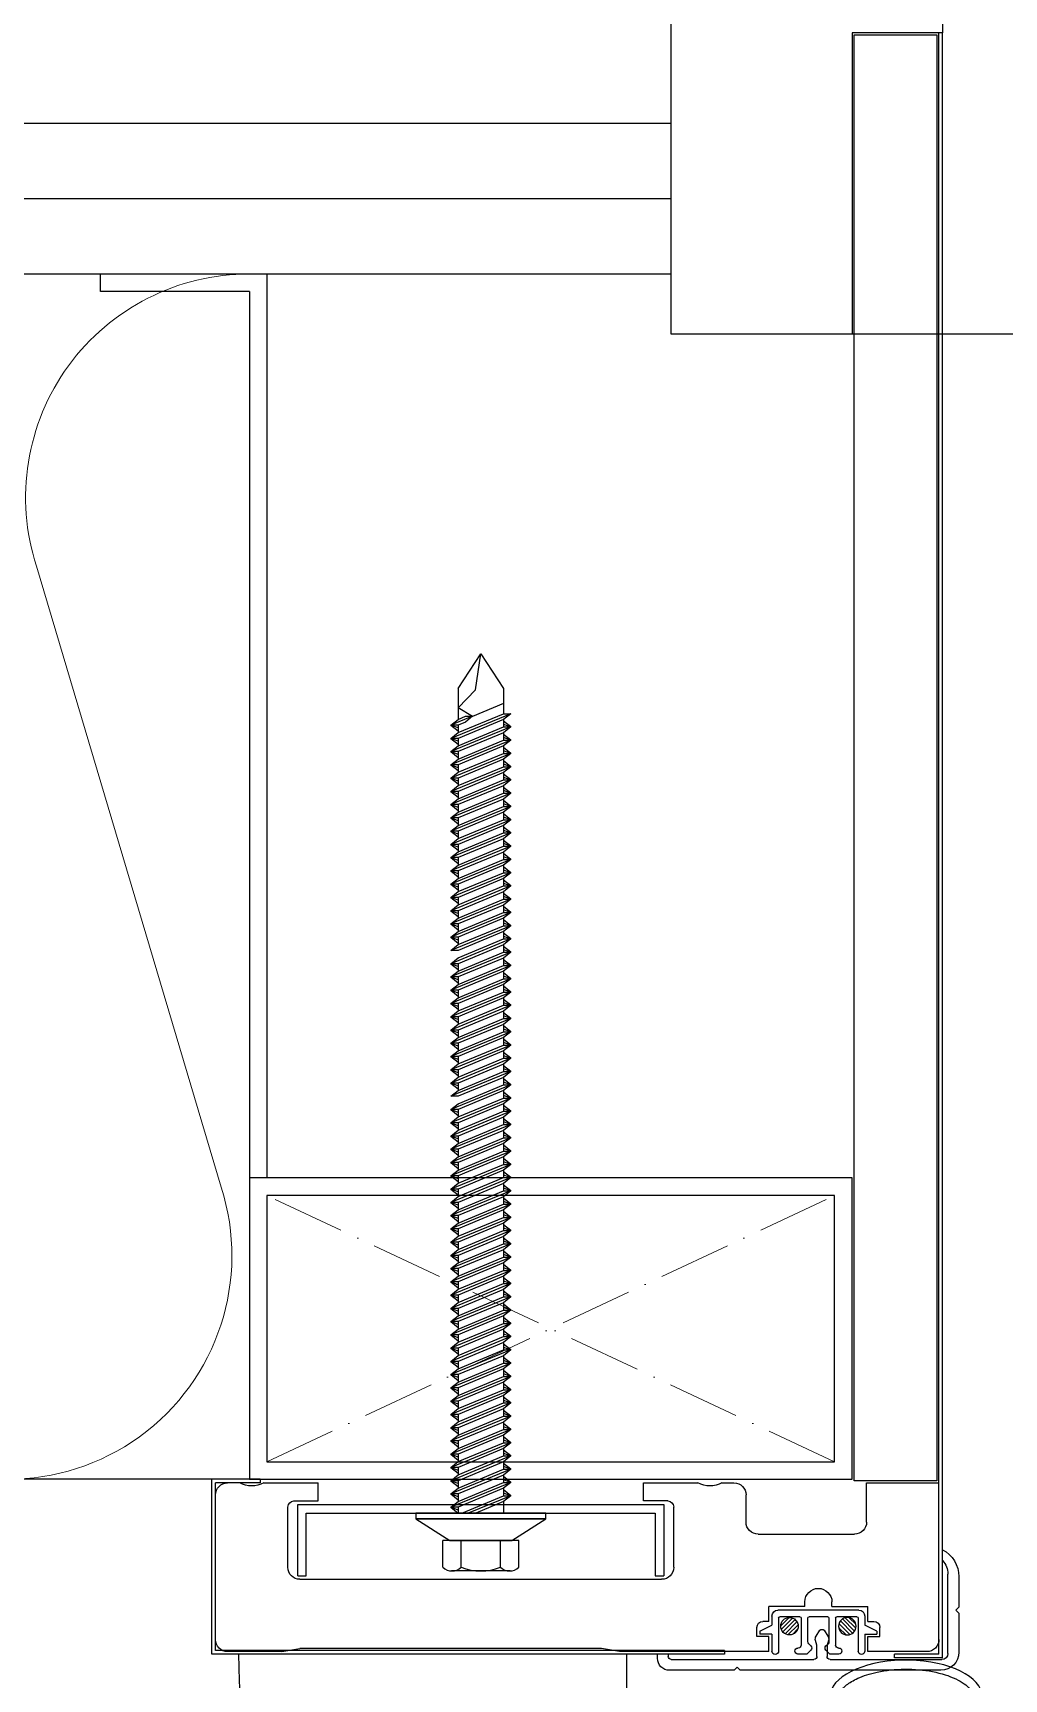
# Model space of a CAD drawing. Header units: millimetres. Extents: x 232323 to 272954, y -5343 to 8721.
# Drawn here: x 245492.9 to 245654, y 1275.9 to 1549 of the extents above; entities that cross this region are included whole.
import ezdxf

# ---------------------------------------------------------------- set-up
doc = ezdxf.new("R2010")
doc.units = ezdxf.units.MM
doc.header["$MEASUREMENT"] = 0
doc.linetypes.add('ACAD_ISO10W100', pattern=[18, 12, -3, 0, -3])
doc.layers.get('0').update_dxf_attribs({"linetype": 'CONTINUOUS'})
for name, color, linetype, lineweight in [('A-DWXM-DOOR', 4, 'CONTINUOUS', 25), ('A-WAXM-BLOC', 3, 'CONTINUOUS', 25), ('A-WAXM-DRYW', 4, 'CONTINUOUS', 25), ('A-XXXX-FIN3', 4, 'CONTINUOUS', 25), ('A-XXXX-INSL2', 8, 'CONTINUOUS', 18), ('A-XXXX-OPEN', 1, 'ACAD_ISO10W100', 15), ('A-XXXX-STL', 3, 'CONTINUOUS', 25)]:
    doc.layers.add(name, color=color, linetype=linetype, lineweight=lineweight)
doc.layers.add('BOLT', color=8, linetype='CONTINUOUS')
doc.layers.add('WAL', color=3, linetype='CONTINUOUS')

# ---------------------------------------------------------------- blocks, each defined once
blk = doc.blocks.new('DOOR_1000(150)')
at = {"layer": 'A-DWXM-DOOR', "color": 8}
blk.add_line((970, -10), (30, -10), dxfattribs=at)
at = {"layer": 'A-DWXM-DOOR'}
blk.add_lwpolyline([(30, -10), (0, -10), (0, 160), (30, 160), (30, 110), (45, 110), (45, 40), (30, 40)], close=True, dxfattribs=at)
blk = doc.blocks.new('A$C766936E1')
at = {"layer": 'BOLT', "color": 1}
for p, q in [((-5.25, -12.5), (-5.25, -16.2)), ((-4.07, -12), (4.07, -12)), ((-2.71, -12.5), (-2.71, -16.2)), ((2.71, -12.5), (2.71, -16.2)), ((5.25, -12.5), (5.25, -16.2)), ((-4.3, -16.2), (-9, -19.2)), ((-5.25, -16.2), (5.25, -16.2)), ((4.3, -16.2), (-4.3, -16.2)), ((9, -19.2), (4.3, -16.2)), ((9, -19.2), (-9, -19.2)), ((-9, -19.2), (-9, -20)), ((-9, -19.2), (9, -19.2)), ((-9, -20), (9, -20)), ((-4.15, -22.4), (1.75, -20)), ((2.64, -20), (-3.15, -22.4)), ((-3.15, -21.6), (0.7, -20)), ((-3.15, -21.6), (-3.15, -20)), ((3.15, -20.82), (3.15, -20)), ((4.15, -20.82), (3.15, -20.01)), ((3.15, -20.41), (4.15, -20.82)), ((9, -20), (9, -19.2)), ((-4.15, -24.23), (4.15, -20.82)), ((-4.15, -24.23), (4.15, -20.82)), ((-4.15, -22.4), (-3.15, -21.6)), ((-3.15, -22.4), (-4.15, -22.4)), ((-3.15, -22.8), (-4.15, -22.4)), ((-4.15, -22.4), (-3.15, -23.2)), ((-4.15, -26.07), (4.15, -22.65)), ((-4.15, -26.07), (4.15, -22.65)), ((-3.15, -23.43), (3.15, -20.82)), ((3.15, -21.62), (-3.15, -24.23)), ((-3.15, -23.43), (-3.15, -22.4)), ((-3.15, -25.26), (3.15, -22.65)), ((4.15, -20.82), (3.15, -21.62)), ((3.15, -20.82), (4.15, -20.82)), ((3.15, -22.65), (3.15, -21.62)), ((4.15, -22.65), (3.15, -21.84)), ((3.15, -22.25), (4.15, -22.65)), ((4.15, -22.65), (3.15, -23.45)), ((3.15, -22.65), (4.15, -22.65)), ((-4.15, -24.23), (-3.15, -23.43)), ((-3.15, -24.23), (-4.15, -24.23)), ((-3.15, -24.63), (-4.15, -24.23)), ((-4.15, -24.23), (-3.15, -25.04)), ((-3.15, -24.63), (-4.15, -24.23)), ((-4.15, -24.23), (-3.15, -25.04)), ((-4.15, -27.9), (4.15, -24.48)), ((-4.15, -27.9), (4.15, -24.48)), ((3.15, -23.45), (-3.15, -26.07)), ((-3.15, -25.26), (-3.15, -24.23)), ((-3.15, -27.09), (3.15, -24.48)), ((3.15, -24.48), (3.15, -23.45)), ((4.15, -24.48), (3.15, -23.68)), ((3.15, -24.08), (4.15, -24.48)), ((4.15, -24.48), (3.15, -25.29)), ((3.15, -24.48), (4.15, -24.48)), ((-4.15, -26.07), (-3.15, -25.26)), ((-3.15, -26.47), (-4.15, -26.07)), ((-4.15, -26.07), (-3.15, -26.87)), ((-3.15, -26.47), (-4.15, -26.07)), ((-4.15, -26.07), (-3.15, -26.87)), ((-3.15, -26.07), (-4.15, -26.07)), ((-4.15, -29.73), (4.15, -26.31)), ((-4.15, -29.73), (4.15, -26.31)), ((-4.15, -27.9), (-3.15, -27.09)), ((3.15, -25.29), (-3.15, -27.9)), ((-3.15, -27.09), (-3.15, -26.07)), ((-3.15, -28.93), (3.15, -26.31)), ((3.15, -27.12), (-3.15, -29.73)), ((3.15, -26.31), (3.15, -25.29)), ((4.15, -26.31), (3.15, -25.51)), ((3.15, -25.91), (4.15, -26.31)), ((4.15, -26.31), (3.15, -27.12)), ((3.15, -26.31), (4.15, -26.31)), ((3.15, -28.15), (3.15, -27.12)), ((-3.15, -27.9), (-4.15, -27.9)), ((-3.15, -28.3), (-4.15, -27.9)), ((-4.15, -27.9), (-3.15, -28.7)), ((-3.15, -28.3), (-4.15, -27.9)), ((-4.15, -27.9), (-3.15, -28.7)), ((-4.15, -31.56), (4.15, -28.15)), ((-4.15, -31.56), (4.15, -28.15)), ((-4.15, -29.73), (-3.15, -28.93)), ((-3.15, -28.93), (-3.15, -27.9)), ((-3.15, -30.76), (3.15, -28.15)), ((3.15, -28.95), (-3.15, -31.56)), ((4.15, -28.15), (3.15, -27.34)), ((3.15, -27.75), (4.15, -28.15)), ((4.15, -28.15), (3.15, -28.95)), ((3.15, -28.15), (4.15, -28.15)), ((3.15, -29.98), (3.15, -28.95)), ((4.15, -29.98), (3.15, -29.18)), ((3.15, -29.58), (4.15, -29.98)), ((-3.15, -29.73), (-4.15, -29.73)), ((-3.15, -30.13), (-4.15, -29.73)), ((-4.15, -29.73), (-3.15, -30.54)), ((-3.15, -30.13), (-4.15, -29.73)), ((-4.15, -29.73), (-3.15, -30.54)), ((-4.15, -33.4), (4.15, -29.98)), ((-4.15, -33.4), (4.15, -29.98)), ((-4.15, -31.56), (-3.15, -30.76)), ((-3.15, -31.56), (-4.15, -31.56)), ((-3.15, -31.97), (-4.15, -31.56)), ((-4.15, -31.56), (-3.15, -32.37)), ((-3.15, -31.97), (-4.15, -31.56)), ((-4.15, -31.56), (-3.15, -32.37)), ((-4.15, -35.23), (4.15, -31.81)), ((-4.15, -35.23), (4.15, -31.81)), ((-3.15, -30.76), (-3.15, -29.73)), ((-3.15, -32.59), (3.15, -29.98)), ((3.15, -30.78), (-3.15, -33.4)), ((-3.15, -32.59), (-3.15, -31.56)), ((-3.15, -34.43), (3.15, -31.81)), ((4.15, -29.98), (3.15, -30.78)), ((3.15, -29.98), (4.15, -29.98)), ((3.15, -31.81), (3.15, -30.78)), ((4.15, -31.81), (3.15, -31.01)), ((3.15, -31.41), (4.15, -31.81)), ((4.15, -31.81), (3.15, -32.62)), ((3.15, -31.81), (4.15, -31.81)), ((-4.15, -33.4), (-3.15, -32.59)), ((-3.15, -33.4), (-4.15, -33.4)), ((-3.15, -33.8), (-4.15, -33.4)), ((-4.15, -33.4), (-3.15, -34.2)), ((-3.15, -33.8), (-4.15, -33.4)), ((-4.15, -33.4), (-3.15, -34.2)), ((-4.15, -37.06), (4.15, -33.65)), ((-4.15, -37.06), (4.15, -33.65)), ((3.15, -32.62), (-3.15, -35.23)), ((-3.15, -34.43), (-3.15, -33.4)), ((-3.15, -36.26), (3.15, -33.65)), ((3.15, -33.65), (3.15, -32.62)), ((4.15, -33.65), (3.15, -32.84)), ((3.15, -33.24), (4.15, -33.65)), ((4.15, -33.65), (3.15, -34.45)), ((3.15, -33.65), (4.15, -33.65)), ((-4.15, -35.23), (-3.15, -34.43)), ((-3.15, -35.23), (-4.15, -35.23)), ((-3.15, -35.63), (-4.15, -35.23)), ((-4.15, -35.23), (-3.15, -36.03)), ((-3.15, -35.63), (-4.15, -35.23)), ((-4.15, -35.23), (-3.15, -36.03)), ((-4.15, -38.9), (4.15, -35.48)), ((-4.15, -38.9), (4.15, -35.48)), ((-4.15, -37.06), (-3.15, -36.26)), ((3.15, -34.45), (-3.15, -37.06)), ((-3.15, -36.26), (-3.15, -35.23)), ((-3.15, -38.09), (3.15, -35.48)), ((3.15, -36.28), (-3.15, -38.9)), ((3.15, -35.48), (3.15, -34.45)), ((4.15, -35.48), (3.15, -34.68)), ((3.15, -35.08), (4.15, -35.48)), ((4.15, -35.48), (3.15, -36.28)), ((3.15, -35.48), (4.15, -35.48)), ((3.15, -37.31), (3.15, -36.28)), ((-3.15, -37.06), (-4.15, -37.06)), ((-3.15, -37.47), (-4.15, -37.06)), ((-4.15, -37.06), (-3.15, -37.87)), ((-3.15, -37.47), (-4.15, -37.06)), ((-4.15, -37.06), (-3.15, -37.87)), ((-4.15, -40.73), (4.15, -37.31)), ((-4.15, -40.73), (4.15, -37.31)), ((-4.15, -38.9), (-3.15, -38.09)), ((-3.15, -38.09), (-3.15, -37.06)), ((-3.15, -39.93), (3.15, -37.31)), ((3.15, -38.12), (-3.15, -40.73)), ((4.15, -37.31), (3.15, -36.51)), ((3.15, -36.91), (4.15, -37.31)), ((4.15, -37.31), (3.15, -38.12)), ((3.15, -37.31), (4.15, -37.31)), ((3.15, -39.15), (3.15, -38.12)), ((4.15, -39.15), (3.15, -38.34)), ((-3.15, -38.9), (-4.15, -38.9)), ((-3.15, -39.3), (-4.15, -38.9)), ((-4.15, -38.9), (-3.15, -39.7)), ((-3.15, -39.3), (-4.15, -38.9)), ((-4.15, -38.9), (-3.15, -39.7)), ((-4.15, -42.56), (4.15, -39.15)), ((-4.15, -42.56), (4.15, -39.15)), ((-4.15, -40.73), (-3.15, -39.93)), ((-3.15, -40.73), (-4.15, -40.73)), ((-3.15, -41.13), (-4.15, -40.73)), ((-4.15, -40.73), (-3.15, -41.53)), ((-3.15, -41.13), (-4.15, -40.73)), ((-4.15, -40.73), (-3.15, -41.53)), ((-3.15, -39.93), (-3.15, -38.9)), ((-3.15, -41.76), (3.15, -39.15)), ((3.15, -39.95), (-3.15, -42.56)), ((-3.15, -41.76), (-3.15, -40.73)), ((3.15, -38.74), (4.15, -39.15)), ((4.15, -39.15), (3.15, -39.95)), ((3.15, -39.15), (4.15, -39.15)), ((3.15, -40.98), (3.15, -39.95)), ((4.15, -40.98), (3.15, -40.17)), ((3.15, -40.58), (4.15, -40.98)), ((-4.15, -44.4), (4.15, -40.98)), ((-4.15, -44.4), (4.15, -40.98)), ((-4.15, -42.56), (-3.15, -41.76)), ((-3.15, -42.56), (-4.15, -42.56)), ((-3.15, -42.96), (-4.15, -42.56)), ((-4.15, -42.56), (-3.15, -43.37)), ((-3.15, -42.96), (-4.15, -42.56)), ((-4.15, -42.56), (-3.15, -43.37)), ((-4.15, -46.23), (4.15, -42.81)), ((-4.15, -46.23), (4.15, -42.81)), ((-3.15, -43.59), (3.15, -40.98)), ((3.15, -41.78), (-3.15, -44.4)), ((-3.15, -43.59), (-3.15, -42.56)), ((-3.15, -45.42), (3.15, -42.81)), ((4.15, -40.98), (3.15, -41.78)), ((3.15, -40.98), (4.15, -40.98)), ((3.15, -42.81), (3.15, -41.78)), ((4.15, -42.81), (3.15, -42.01)), ((3.15, -42.41), (4.15, -42.81)), ((4.15, -42.81), (3.15, -43.62)), ((3.15, -42.81), (4.15, -42.81)), ((-4.15, -44.4), (-3.15, -43.59)), ((-3.15, -44.4), (-4.15, -44.4)), ((-3.15, -44.8), (-4.15, -44.4)), ((-4.15, -44.4), (-3.15, -45.2)), ((-3.15, -44.8), (-4.15, -44.4)), ((-4.15, -44.4), (-3.15, -45.2)), ((-4.15, -48.06), (4.15, -44.64)), ((-4.15, -48.06), (4.15, -44.64)), ((-4.15, -46.23), (-3.15, -45.42)), ((3.15, -43.62), (-3.15, -46.23)), ((-3.15, -45.42), (-3.15, -44.4)), ((-3.15, -47.26), (3.15, -44.64)), ((3.15, -45.45), (-3.15, -48.06)), ((3.15, -44.64), (3.15, -43.62)), ((4.15, -44.64), (3.15, -43.84)), ((3.15, -44.24), (4.15, -44.64)), ((4.15, -44.64), (3.15, -45.45)), ((3.15, -44.64), (4.15, -44.64)), ((3.15, -46.48), (3.15, -45.45)), ((-3.15, -46.23), (-4.15, -46.23)), ((-3.15, -46.63), (-4.15, -46.23)), ((-4.15, -46.23), (-3.15, -47.03)), ((-3.15, -46.63), (-4.15, -46.23)), ((-4.15, -46.23), (-3.15, -47.03)), ((-4.15, -49.89), (4.15, -46.48)), ((-4.15, -49.89), (4.15, -46.48)), ((-4.15, -48.06), (-3.15, -47.26)), ((-3.15, -47.26), (-3.15, -46.23)), ((-3.15, -49.09), (3.15, -46.48)), ((3.15, -47.28), (-3.15, -49.89)), ((4.15, -46.48), (3.15, -45.67)), ((3.15, -46.08), (4.15, -46.48)), ((4.15, -46.48), (3.15, -47.28)), ((3.15, -46.48), (4.15, -46.48)), ((3.15, -48.31), (3.15, -47.28)), ((4.15, -48.31), (3.15, -47.51)), ((-3.15, -48.06), (-4.15, -48.06)), ((-3.15, -48.46), (-4.15, -48.06)), ((-4.15, -48.06), (-3.15, -48.87)), ((-3.15, -48.46), (-4.15, -48.06)), ((-4.15, -48.06), (-3.15, -48.87)), ((-4.15, -51.73), (4.15, -48.31)), ((-4.15, -51.73), (4.15, -48.31)), ((-4.15, -49.89), (-3.15, -49.09)), ((-3.15, -49.89), (-4.15, -49.89)), ((-3.15, -50.3), (-4.15, -49.89)), ((-4.15, -49.89), (-3.15, -50.7)), ((-3.15, -50.3), (-4.15, -49.89)), ((-4.15, -49.89), (-3.15, -50.7)), ((-3.15, -49.09), (-3.15, -48.06)), ((-3.15, -50.92), (3.15, -48.31)), ((3.15, -49.11), (-3.15, -51.73)), ((-3.15, -50.92), (-3.15, -49.89)), ((3.15, -47.91), (4.15, -48.31)), ((4.15, -48.31), (3.15, -49.11)), ((3.15, -48.31), (4.15, -48.31)), ((3.15, -50.14), (3.15, -49.11)), ((4.15, -50.14), (3.15, -49.34)), ((3.15, -49.74), (4.15, -50.14)), ((-4.15, -53.56), (4.15, -50.14)), ((-4.15, -53.56), (4.15, -50.14)), ((-4.15, -51.73), (-3.15, -50.92)), ((-3.15, -51.73), (-4.15, -51.73)), ((-3.15, -52.13), (-4.15, -51.73)), ((-4.15, -51.73), (-3.15, -52.53)), ((-3.15, -52.13), (-4.15, -51.73)), ((-4.15, -51.73), (-3.15, -52.53)), ((-4.15, -55.39), (4.15, -51.98)), ((-4.15, -55.39), (4.15, -51.98)), ((-3.15, -52.76), (3.15, -50.14)), ((3.15, -50.95), (-3.15, -53.56)), ((-3.15, -52.76), (-3.15, -51.73)), ((-3.15, -54.59), (3.15, -51.98)), ((4.15, -50.14), (3.15, -50.95)), ((3.15, -50.14), (4.15, -50.14)), ((3.15, -51.98), (3.15, -50.95)), ((4.15, -51.98), (3.15, -51.17)), ((3.15, -51.57), (4.15, -51.98)), ((4.15, -51.98), (3.15, -52.78)), ((3.15, -51.98), (4.15, -51.98)), ((-4.15, -53.56), (-3.15, -52.76)), ((-3.15, -53.56), (-4.15, -53.56)), ((-3.15, -53.96), (-4.15, -53.56)), ((-4.15, -53.56), (-3.15, -54.36)), ((-3.15, -53.96), (-4.15, -53.56)), ((-4.15, -53.56), (-3.15, -54.36)), ((-4.15, -57.23), (4.15, -53.81)), ((-4.15, -57.23), (4.15, -53.81)), ((-4.15, -55.39), (-3.15, -54.59)), ((3.15, -52.78), (-3.15, -55.39)), ((-3.15, -54.59), (-3.15, -53.56)), ((-3.15, -56.42), (3.15, -53.81)), ((3.15, -54.61), (-3.15, -57.23)), ((3.15, -53.81), (3.15, -52.78)), ((4.15, -53.81), (3.15, -53.01)), ((3.15, -53.41), (4.15, -53.81)), ((4.15, -53.81), (3.15, -54.61)), ((3.15, -53.81), (4.15, -53.81)), ((3.15, -55.64), (3.15, -54.61)), ((-3.15, -55.39), (-4.15, -55.39)), ((-3.15, -55.8), (-4.15, -55.39)), ((-4.15, -55.39), (-3.15, -56.2)), ((-3.15, -55.8), (-4.15, -55.39)), ((-4.15, -55.39), (-3.15, -56.2)), ((-4.15, -59.06), (4.15, -55.64)), ((-4.15, -59.06), (4.15, -55.64)), ((-4.15, -57.23), (-3.15, -56.42)), ((-3.15, -56.42), (-3.15, -55.39)), ((-3.15, -58.26), (3.15, -55.64)), ((3.15, -56.45), (-3.15, -59.06)), ((4.15, -55.64), (3.15, -54.84)), ((3.15, -55.24), (4.15, -55.64)), ((4.15, -55.64), (3.15, -56.45)), ((3.15, -55.64), (4.15, -55.64)), ((3.15, -57.48), (3.15, -56.45)), ((4.15, -57.48), (3.15, -56.67)), ((-3.15, -57.23), (-4.15, -57.23)), ((-3.15, -57.63), (-4.15, -57.23)), ((-4.15, -57.23), (-3.15, -58.03)), ((-3.15, -57.63), (-4.15, -57.23)), ((-4.15, -57.23), (-3.15, -58.03)), ((-4.15, -60.89), (4.15, -57.48)), ((-4.15, -60.89), (4.15, -57.48)), ((-4.15, -59.06), (-3.15, -58.26)), ((-3.15, -59.06), (-4.15, -59.06)), ((-3.15, -59.46), (-4.15, -59.06)), ((-4.15, -59.06), (-3.15, -59.86)), ((-3.15, -59.46), (-4.15, -59.06)), ((-4.15, -59.06), (-3.15, -59.86)), ((-3.15, -58.26), (-3.15, -57.23)), ((-3.15, -60.09), (3.15, -57.48)), ((3.15, -58.28), (-3.15, -60.89)), ((-3.15, -60.09), (-3.15, -59.06)), ((3.15, -57.07), (4.15, -57.48)), ((4.15, -57.48), (3.15, -58.28)), ((3.15, -57.48), (4.15, -57.48)), ((3.15, -59.31), (3.15, -58.28)), ((4.15, -59.31), (3.15, -58.5)), ((3.15, -58.91), (4.15, -59.31)), ((-4.15, -62.73), (4.15, -59.31)), ((-4.15, -62.73), (4.15, -59.31)), ((-4.15, -60.89), (-3.15, -60.09)), ((-3.15, -60.89), (-4.15, -60.89)), ((-3.15, -61.29), (-4.15, -60.89)), ((-4.15, -60.89), (-3.15, -61.7)), ((-3.15, -61.29), (-4.15, -60.89)), ((-4.15, -60.89), (-3.15, -61.7)), ((-4.15, -64.56), (4.15, -61.14)), ((-4.15, -64.56), (4.15, -61.14)), ((-3.15, -61.92), (3.15, -59.31)), ((3.15, -60.11), (-3.15, -62.73)), ((-3.15, -61.92), (-3.15, -60.89)), ((-3.15, -63.75), (3.15, -61.14)), ((4.15, -59.31), (3.15, -60.11)), ((3.15, -59.31), (4.15, -59.31)), ((3.15, -61.14), (3.15, -60.11)), ((4.15, -61.14), (3.15, -60.34)), ((3.15, -60.74), (4.15, -61.14)), ((4.15, -61.14), (3.15, -61.95)), ((3.15, -61.14), (4.15, -61.14)), ((-4.15, -62.73), (-3.15, -61.92)), ((-3.15, -62.73), (-4.15, -62.73)), ((-3.15, -63.13), (-4.15, -62.73)), ((-4.15, -62.73), (-3.15, -63.53)), ((-3.15, -63.13), (-4.15, -62.73)), ((-4.15, -62.73), (-3.15, -63.53)), ((-4.15, -66.39), (4.15, -62.97)), ((-4.15, -66.39), (4.15, -62.97)), ((3.15, -61.95), (-3.15, -64.56)), ((-3.15, -63.75), (-3.15, -62.73)), ((-3.15, -65.59), (3.15, -62.97)), ((3.15, -62.97), (3.15, -61.95)), ((4.15, -62.97), (3.15, -62.17)), ((3.15, -62.57), (4.15, -62.97)), ((4.15, -62.97), (3.15, -63.78)), ((3.15, -62.97), (4.15, -62.97)), ((-4.15, -64.56), (-3.15, -63.75)), ((-3.15, -64.56), (-4.15, -64.56)), ((-3.15, -64.96), (-4.15, -64.56)), ((-4.15, -64.56), (-3.15, -65.36)), ((-3.15, -64.96), (-4.15, -64.56)), ((-4.15, -64.56), (-3.15, -65.36)), ((-4.15, -68.22), (4.15, -64.81)), ((-4.15, -68.22), (4.15, -64.81)), ((-4.15, -66.39), (-3.15, -65.59)), ((3.15, -63.78), (-3.15, -66.39)), ((-3.15, -65.59), (-3.15, -64.56)), ((-3.15, -67.42), (3.15, -64.81)), ((3.15, -65.61), (-3.15, -68.22)), ((3.15, -64.81), (3.15, -63.78)), ((4.15, -64.81), (3.15, -64)), ((3.15, -64.41), (4.15, -64.81)), ((4.15, -64.81), (3.15, -65.61)), ((3.15, -64.81), (4.15, -64.81)), ((3.15, -66.64), (3.15, -65.61)), ((4.15, -66.64), (3.15, -65.84)), ((-3.15, -66.39), (-4.15, -66.39)), ((-3.15, -66.79), (-4.15, -66.39)), ((-4.15, -66.39), (-3.15, -67.2)), ((-3.15, -66.79), (-4.15, -66.39)), ((-4.15, -66.39), (-3.15, -67.2)), ((-4.15, -70.06), (4.15, -66.64)), ((-4.15, -70.06), (4.15, -66.64)), ((-4.15, -68.22), (-3.15, -67.42)), ((-3.15, -68.22), (-4.15, -68.22)), ((-3.15, -68.63), (-4.15, -68.22)), ((-4.15, -68.22), (-3.15, -69.03)), ((-3.15, -68.63), (-4.15, -68.22)), ((-4.15, -68.22), (-3.15, -69.03)), ((-3.15, -67.42), (-3.15, -66.39)), ((-3.15, -69.25), (3.15, -66.64)), ((3.15, -67.44), (-3.15, -70.06)), ((-3.15, -69.25), (-3.15, -68.22)), ((3.15, -66.24), (4.15, -66.64)), ((4.15, -66.64), (3.15, -67.44)), ((3.15, -66.64), (4.15, -66.64)), ((3.15, -68.47), (3.15, -67.44)), ((4.15, -68.47), (3.15, -67.67)), ((3.15, -68.07), (4.15, -68.47)), ((-4.15, -71.89), (4.15, -68.47)), ((-4.15, -71.89), (4.15, -68.47)), ((-4.15, -70.06), (-3.15, -69.25)), ((-3.15, -70.06), (-4.15, -70.06)), ((-3.15, -70.46), (-4.15, -70.06)), ((-4.15, -70.06), (-3.15, -70.86)), ((-3.15, -70.46), (-4.15, -70.06)), ((-4.15, -70.06), (-3.15, -70.86)), ((-4.15, -73.72), (4.15, -70.31)), ((-4.15, -73.72), (4.15, -70.31)), ((-3.15, -71.09), (3.15, -68.47)), ((3.15, -69.28), (-3.15, -71.89)), ((-3.15, -71.09), (-3.15, -70.06)), ((-3.15, -72.92), (3.15, -70.31)), ((4.15, -68.47), (3.15, -69.28)), ((3.15, -68.47), (4.15, -68.47)), ((3.15, -70.31), (3.15, -69.28)), ((4.15, -70.31), (3.15, -69.5)), ((3.15, -69.9), (4.15, -70.31)), ((4.15, -70.31), (3.15, -71.11)), ((3.15, -70.31), (4.15, -70.31)), ((-4.15, -71.89), (-3.15, -71.09)), ((-3.15, -71.89), (-4.15, -71.89)), ((-3.15, -72.29), (-4.15, -71.89)), ((-4.15, -71.89), (-3.15, -72.69)), ((-3.15, -72.29), (-4.15, -71.89)), ((-4.15, -71.89), (-3.15, -72.69)), ((-4.15, -75.56), (4.15, -72.14)), ((-4.15, -75.56), (4.15, -72.14)), ((3.15, -71.11), (-3.15, -73.72)), ((-3.15, -72.92), (-3.15, -71.89)), ((-3.15, -74.75), (3.15, -72.14)), ((3.15, -72.14), (3.15, -71.11)), ((4.15, -72.14), (3.15, -71.34)), ((3.15, -71.74), (4.15, -72.14)), ((4.15, -72.14), (3.15, -72.94)), ((3.15, -72.14), (4.15, -72.14)), ((-4.15, -73.72), (-3.15, -72.92)), ((-3.15, -73.72), (-4.15, -73.72)), ((-3.15, -74.13), (-4.15, -73.72)), ((-4.15, -73.72), (-3.15, -74.53)), ((-3.15, -74.13), (-4.15, -73.72)), ((-4.15, -73.72), (-3.15, -74.53)), ((-4.15, -77.39), (4.15, -73.97)), ((-4.15, -77.39), (4.15, -73.97)), ((-4.15, -75.56), (-3.15, -74.75)), ((3.15, -72.94), (-3.15, -75.56)), ((-3.15, -74.75), (-3.15, -73.72)), ((-3.15, -76.59), (3.15, -73.97)), ((3.15, -74.78), (-3.15, -77.39)), ((3.15, -73.97), (3.15, -72.94)), ((4.15, -73.97), (3.15, -73.17)), ((3.15, -73.57), (4.15, -73.97)), ((4.15, -73.97), (3.15, -74.78)), ((3.15, -73.97), (4.15, -73.97)), ((3.15, -75.81), (3.15, -74.78)), ((4.15, -75.81), (3.15, -75)), ((-3.15, -75.56), (-4.15, -75.56)), ((-3.15, -75.96), (-4.15, -75.56)), ((-4.15, -75.56), (-3.15, -76.36)), ((-3.15, -75.96), (-4.15, -75.56)), ((-4.15, -75.56), (-3.15, -76.36)), ((-4.15, -79.22), (4.15, -75.81)), ((-4.15, -79.22), (4.15, -75.81)), ((-4.15, -77.39), (-3.15, -76.59)), ((-3.15, -77.39), (-4.15, -77.39)), ((-3.15, -77.79), (-4.15, -77.39)), ((-4.15, -77.39), (-3.15, -78.19)), ((-3.15, -77.79), (-4.15, -77.39)), ((-4.15, -77.39), (-3.15, -78.19)), ((-3.15, -76.59), (-3.15, -75.56)), ((-3.15, -78.42), (3.15, -75.81)), ((3.15, -76.61), (-3.15, -79.22)), ((-3.15, -78.42), (-3.15, -77.39)), ((3.15, -75.4), (4.15, -75.81)), ((4.15, -75.81), (3.15, -76.61)), ((3.15, -75.81), (4.15, -75.81)), ((-4.15, -81.06), (4.15, -77.64)), ((-4.15, -81.06), (4.15, -77.64)), ((-4.15, -79.22), (-3.15, -78.42)), ((-3.15, -79.22), (-4.15, -79.22)), ((-3.15, -79.62), (-4.15, -79.22)), ((-4.15, -79.22), (-3.15, -80.03)), ((-3.15, -79.62), (-4.15, -79.22)), ((-4.15, -79.22), (-3.15, -80.03)), ((-4.15, -82.89), (4.15, -79.47)), ((-4.15, -82.89), (4.15, -79.47)), ((-3.15, -80.25), (3.15, -77.64)), ((3.15, -78.44), (-3.15, -81.06)), ((-3.15, -80.25), (-3.15, -79.22)), ((-3.15, -82.08), (3.15, -79.47)), ((4.15, -77.64), (3.15, -78.44)), ((3.15, -77.64), (4.15, -77.64)), ((3.15, -79.47), (3.15, -78.44)), ((4.15, -79.47), (3.15, -78.67)), ((3.15, -79.07), (4.15, -79.47)), ((4.15, -79.47), (3.15, -80.28)), ((3.15, -79.47), (4.15, -79.47)), ((-4.15, -81.06), (-3.15, -80.25)), ((-3.15, -81.06), (-4.15, -81.06)), ((-3.15, -81.46), (-4.15, -81.06)), ((-4.15, -81.06), (-3.15, -81.86)), ((-3.15, -81.46), (-4.15, -81.06)), ((-4.15, -81.06), (-3.15, -81.86)), ((-4.15, -84.72), (4.15, -81.3)), ((-4.15, -84.72), (4.15, -81.3)), ((3.15, -80.28), (-3.15, -82.89)), ((-3.15, -82.08), (-3.15, -81.06)), ((-3.15, -83.92), (3.15, -81.3)), ((3.15, -81.3), (3.15, -80.28)), ((4.15, -81.3), (3.15, -80.5)), ((3.15, -80.9), (4.15, -81.3)), ((4.15, -81.3), (3.15, -82.11)), ((3.15, -81.3), (4.15, -81.3)), ((-4.15, -82.89), (-3.15, -82.08)), ((-3.15, -82.89), (-4.15, -82.89)), ((-3.15, -83.29), (-4.15, -82.89)), ((-4.15, -82.89), (-3.15, -83.69)), ((-3.15, -83.29), (-4.15, -82.89)), ((-4.15, -82.89), (-3.15, -83.69)), ((-4.15, -86.55), (4.15, -83.14)), ((-4.15, -86.55), (4.15, -83.14)), ((-4.15, -84.72), (-3.15, -83.92)), ((3.15, -82.11), (-3.15, -84.72)), ((-3.15, -83.92), (-3.15, -82.89)), ((-3.15, -85.75), (3.15, -83.14)), ((3.15, -83.94), (-3.15, -86.55)), ((3.15, -83.14), (3.15, -82.11)), ((4.15, -83.14), (3.15, -82.33)), ((3.15, -82.74), (4.15, -83.14)), ((4.15, -83.14), (3.15, -83.94)), ((3.15, -83.14), (4.15, -83.14)), ((3.15, -84.97), (3.15, -83.94)), ((4.15, -84.97), (3.15, -84.17)), ((-3.15, -84.72), (-4.15, -84.72)), ((-3.15, -85.12), (-4.15, -84.72)), ((-4.15, -84.72), (-3.15, -85.53)), ((-3.15, -85.12), (-4.15, -84.72)), ((-4.15, -84.72), (-3.15, -85.53)), ((-4.15, -88.39), (4.15, -84.97)), ((-4.15, -88.39), (4.15, -84.97)), ((-4.15, -86.55), (-3.15, -85.75)), ((-3.15, -85.75), (-3.15, -84.72)), ((-3.15, -87.58), (3.15, -84.97)), ((3.15, -85.77), (-3.15, -88.39)), ((3.15, -84.57), (4.15, -84.97)), ((4.15, -84.97), (3.15, -85.77)), ((3.15, -84.97), (4.15, -84.97)), ((3.15, -86.8), (3.15, -85.77)), ((4.15, -86.8), (3.15, -86)), ((3.15, -86.4), (4.15, -86.8)), ((-3.15, -86.55), (-4.15, -86.55)), ((-3.15, -86.96), (-4.15, -86.55)), ((-4.15, -86.55), (-3.15, -87.36)), ((-3.15, -86.96), (-4.15, -86.55)), ((-4.15, -86.55), (-3.15, -87.36)), ((-4.15, -90.22), (4.15, -86.8)), ((-4.15, -90.22), (4.15, -86.8)), ((-4.15, -88.39), (-3.15, -87.58)), ((-3.15, -88.39), (-4.15, -88.39)), ((-3.15, -88.79), (-4.15, -88.39)), ((-4.15, -88.39), (-3.15, -89.19)), ((-3.15, -88.79), (-4.15, -88.39)), ((-4.15, -88.39), (-3.15, -89.19)), ((-4.15, -92.05), (4.15, -88.64)), ((-4.15, -92.05), (4.15, -88.64)), ((-3.15, -87.58), (-3.15, -86.55)), ((-3.15, -89.42), (3.15, -86.8)), ((3.15, -87.61), (-3.15, -90.22)), ((-3.15, -89.42), (-3.15, -88.39)), ((-3.15, -91.25), (3.15, -88.64)), ((4.15, -86.8), (3.15, -87.61)), ((3.15, -86.8), (4.15, -86.8)), ((3.15, -88.64), (3.15, -87.61)), ((4.15, -88.64), (3.15, -87.83)), ((3.15, -88.23), (4.15, -88.64)), ((4.15, -88.64), (3.15, -89.44)), ((3.15, -88.64), (4.15, -88.64)), ((-4.15, -90.22), (-3.15, -89.42)), ((-3.15, -90.22), (-4.15, -90.22)), ((-3.15, -90.62), (-4.15, -90.22)), ((-4.15, -90.22), (-3.15, -91.02)), ((-3.15, -90.62), (-4.15, -90.22)), ((-4.15, -90.22), (-3.15, -91.02)), ((-4.15, -93.89), (4.15, -90.47)), ((-4.15, -93.89), (4.15, -90.47)), ((3.15, -89.44), (-3.15, -92.05)), ((-3.15, -91.25), (-3.15, -90.22)), ((-3.15, -93.08), (3.15, -90.47)), ((3.15, -90.47), (3.15, -89.44)), ((4.15, -90.47), (3.15, -89.67)), ((3.15, -90.07), (4.15, -90.47)), ((4.15, -90.47), (3.15, -91.27)), ((3.15, -90.47), (4.15, -90.47)), ((-4.15, -92.05), (-3.15, -91.25)), ((-3.15, -92.05), (-4.15, -92.05)), ((-3.15, -92.46), (-4.15, -92.05)), ((-4.15, -92.05), (-3.15, -92.86)), ((-3.15, -92.46), (-4.15, -92.05)), ((-4.15, -92.05), (-3.15, -92.86)), ((-4.15, -95.72), (4.15, -92.3)), ((-4.15, -95.72), (4.15, -92.3)), ((-4.15, -93.89), (-3.15, -93.08)), ((3.15, -91.27), (-3.15, -93.89)), ((-3.15, -93.08), (-3.15, -92.05)), ((-3.15, -94.92), (3.15, -92.3)), ((3.15, -93.11), (-3.15, -95.72)), ((3.15, -92.3), (3.15, -91.27)), ((4.15, -92.3), (3.15, -91.5)), ((3.15, -91.9), (4.15, -92.3)), ((4.15, -92.3), (3.15, -93.11)), ((3.15, -92.3), (4.15, -92.3)), ((3.15, -94.14), (3.15, -93.11)), ((-3.15, -93.89), (-4.15, -93.89)), ((-3.15, -94.29), (-4.15, -93.89)), ((-4.15, -93.89), (-3.15, -94.69)), ((-3.15, -94.29), (-4.15, -93.89)), ((-4.15, -93.89), (-3.15, -94.69)), ((-4.15, -97.55), (4.15, -94.14)), ((-4.15, -97.55), (4.15, -94.14)), ((-4.15, -95.72), (-3.15, -94.92)), ((-3.15, -94.92), (-3.15, -93.89)), ((-3.15, -96.75), (3.15, -94.14)), ((3.15, -94.94), (-3.15, -97.55)), ((4.15, -94.14), (3.15, -93.33)), ((3.15, -93.73), (4.15, -94.14)), ((4.15, -94.14), (3.15, -94.94)), ((3.15, -94.14), (4.15, -94.14)), ((3.15, -95.97), (3.15, -94.94)), ((4.15, -95.97), (3.15, -95.16)), ((3.15, -95.57), (4.15, -95.97)), ((-3.15, -95.72), (-4.15, -95.72)), ((-3.15, -96.12), (-4.15, -95.72)), ((-4.15, -95.72), (-3.15, -96.52)), ((-3.15, -96.12), (-4.15, -95.72)), ((-4.15, -95.72), (-3.15, -96.52)), ((-4.15, -99.39), (4.15, -95.97)), ((-4.15, -99.39), (4.15, -95.97)), ((-4.15, -97.55), (-3.15, -96.75)), ((-3.15, -97.55), (-4.15, -97.55)), ((-3.15, -97.95), (-4.15, -97.55)), ((-4.15, -97.55), (-3.15, -98.36)), ((-3.15, -97.95), (-4.15, -97.55)), ((-4.15, -97.55), (-3.15, -98.36)), ((-4.15, -101.22), (4.15, -97.8)), ((-4.15, -101.22), (4.15, -97.8)), ((-3.15, -96.75), (-3.15, -95.72)), ((-3.15, -98.58), (3.15, -95.97)), ((3.15, -96.77), (-3.15, -99.39)), ((-3.15, -98.58), (-3.15, -97.55)), ((-3.15, -100.41), (3.15, -97.8)), ((4.15, -95.97), (3.15, -96.77)), ((3.15, -95.97), (4.15, -95.97)), ((4.15, -97.8), (3.15, -98.61)), ((3.15, -97.8), (4.15, -97.8)), ((-4.15, -99.39), (-3.15, -98.58)), ((-3.15, -99.39), (-4.15, -99.39)), ((-3.15, -99.79), (-4.15, -99.39)), ((-4.15, -99.39), (-3.15, -100.19)), ((-3.15, -99.79), (-4.15, -99.39)), ((-4.15, -99.39), (-3.15, -100.19)), ((-4.15, -103.05), (4.15, -99.63)), ((-4.15, -103.05), (4.15, -99.63)), ((3.15, -98.61), (-3.15, -101.22)), ((-3.15, -100.41), (-3.15, -99.39)), ((-3.15, -102.25), (3.15, -99.63)), ((3.15, -99.63), (3.15, -98.61)), ((4.15, -99.63), (3.15, -98.83)), ((3.15, -99.23), (4.15, -99.63)), ((4.15, -99.63), (3.15, -100.44)), ((3.15, -99.63), (4.15, -99.63)), ((-4.15, -101.22), (-3.15, -100.41)), ((-3.15, -101.22), (-4.15, -101.22)), ((-3.15, -101.62), (-4.15, -101.22)), ((-4.15, -101.22), (-3.15, -102.02)), ((-3.15, -101.62), (-4.15, -101.22)), ((-4.15, -101.22), (-3.15, -102.02)), ((-4.15, -104.88), (4.15, -101.47)), ((-4.15, -104.88), (4.15, -101.47)), ((-4.15, -103.05), (-3.15, -102.25)), ((3.15, -100.44), (-3.15, -103.05)), ((-3.15, -102.25), (-3.15, -101.22)), ((-3.15, -104.08), (3.15, -101.47)), ((3.15, -102.27), (-3.15, -104.88)), ((3.15, -101.47), (3.15, -100.44)), ((4.15, -101.47), (3.15, -100.66)), ((3.15, -101.07), (4.15, -101.47)), ((4.15, -101.47), (3.15, -102.27)), ((3.15, -101.47), (4.15, -101.47)), ((3.15, -103.3), (3.15, -102.27)), ((-3.15, -103.05), (-4.15, -103.05)), ((-3.15, -103.45), (-4.15, -103.05)), ((-4.15, -103.05), (-3.15, -103.86)), ((-3.15, -103.45), (-4.15, -103.05)), ((-4.15, -103.05), (-3.15, -103.86)), ((-4.15, -106.72), (4.15, -103.3)), ((-4.15, -106.72), (4.15, -103.3)), ((-4.15, -104.88), (-3.15, -104.08)), ((-3.15, -104.08), (-3.15, -103.05)), ((-3.15, -105.91), (3.15, -103.3)), ((3.15, -104.1), (-3.15, -106.72)), ((4.15, -103.3), (3.15, -102.5)), ((3.15, -102.9), (4.15, -103.3)), ((4.15, -103.3), (3.15, -104.1)), ((3.15, -103.3), (4.15, -103.3)), ((3.15, -105.13), (3.15, -104.1)), ((4.15, -105.13), (3.15, -104.33)), ((-3.15, -104.88), (-4.15, -104.88)), ((-3.15, -105.29), (-4.15, -104.88)), ((-4.15, -104.88), (-3.15, -105.69)), ((-3.15, -105.29), (-4.15, -104.88)), ((-4.15, -104.88), (-3.15, -105.69)), ((-4.15, -108.55), (4.15, -105.13)), ((-4.15, -108.55), (4.15, -105.13)), ((-4.15, -106.72), (-3.15, -105.91)), ((-3.15, -106.72), (-4.15, -106.72)), ((-3.15, -107.12), (-4.15, -106.72)), ((-4.15, -106.72), (-3.15, -107.52)), ((-3.15, -107.12), (-4.15, -106.72)), ((-4.15, -106.72), (-3.15, -107.52)), ((-4.15, -110.38), (4.15, -106.97)), ((-4.15, -110.38), (4.15, -106.97)), ((-3.15, -105.91), (-3.15, -104.88)), ((-3.15, -107.75), (3.15, -105.13)), ((3.15, -105.94), (-3.15, -108.55)), ((-3.15, -107.75), (-3.15, -106.72)), ((-3.15, -109.58), (3.15, -106.97)), ((3.15, -104.73), (4.15, -105.13)), ((4.15, -105.13), (3.15, -105.94)), ((3.15, -105.13), (4.15, -105.13)), ((3.15, -106.97), (3.15, -105.94)), ((4.15, -106.97), (3.15, -106.16)), ((3.15, -106.56), (4.15, -106.97)), ((4.15, -106.97), (3.15, -107.77)), ((3.15, -106.97), (4.15, -106.97)), ((-4.15, -108.55), (-3.15, -107.75)), ((-3.15, -108.55), (-4.15, -108.55)), ((-3.15, -108.95), (-4.15, -108.55)), ((-4.15, -108.55), (-3.15, -109.35)), ((-3.15, -108.95), (-4.15, -108.55)), ((-4.15, -108.55), (-3.15, -109.35)), ((-4.15, -112.22), (4.15, -108.8)), ((-4.15, -112.22), (4.15, -108.8)), ((3.15, -107.77), (-3.15, -110.38)), ((-3.15, -109.58), (-3.15, -108.55)), ((-3.15, -111.41), (3.15, -108.8)), ((3.15, -108.8), (3.15, -107.77)), ((4.15, -108.8), (3.15, -108)), ((3.15, -108.4), (4.15, -108.8)), ((4.15, -108.8), (3.15, -109.6)), ((3.15, -108.8), (4.15, -108.8)), ((-4.15, -110.38), (-3.15, -109.58)), ((-3.15, -110.38), (-4.15, -110.38)), ((-3.15, -110.79), (-4.15, -110.38)), ((-4.15, -110.38), (-3.15, -111.19)), ((-3.15, -110.79), (-4.15, -110.38)), ((-4.15, -110.38), (-3.15, -111.19)), ((-4.15, -114.05), (4.15, -110.63)), ((-4.15, -114.05), (4.15, -110.63)), ((-4.15, -112.22), (-3.15, -111.41)), ((3.15, -109.6), (-3.15, -112.22)), ((-3.15, -111.41), (-3.15, -110.38)), ((-3.15, -113.25), (3.15, -110.63)), ((3.15, -111.44), (-3.15, -114.05)), ((3.15, -110.63), (3.15, -109.6)), ((4.15, -110.63), (3.15, -109.83)), ((3.15, -110.23), (4.15, -110.63)), ((4.15, -110.63), (3.15, -111.44)), ((3.15, -110.63), (4.15, -110.63)), ((3.15, -112.47), (3.15, -111.44)), ((-3.15, -112.22), (-4.15, -112.22)), ((-3.15, -112.62), (-4.15, -112.22)), ((-4.15, -112.22), (-3.15, -113.02)), ((-3.15, -112.62), (-4.15, -112.22)), ((-4.15, -112.22), (-3.15, -113.02)), ((-4.15, -115.88), (4.15, -112.47)), ((-4.15, -115.88), (4.15, -112.47)), ((-4.15, -114.05), (-3.15, -113.25)), ((-3.15, -113.25), (-3.15, -112.22)), ((-3.15, -115.08), (3.15, -112.47)), ((3.15, -113.27), (-3.15, -115.88)), ((4.15, -112.47), (3.15, -111.66)), ((3.15, -112.06), (4.15, -112.47)), ((4.15, -112.47), (3.15, -113.27)), ((3.15, -112.47), (4.15, -112.47)), ((3.15, -114.3), (3.15, -113.27)), ((4.15, -114.3), (3.15, -113.49)), ((-3.15, -114.05), (-4.15, -114.05)), ((-3.15, -114.45), (-4.15, -114.05)), ((-4.15, -114.05), (-3.15, -114.85)), ((-3.15, -114.45), (-4.15, -114.05)), ((-4.15, -114.05), (-3.15, -114.85)), ((-4.15, -117.72), (4.15, -114.3)), ((-4.15, -117.72), (4.15, -114.3)), ((-4.15, -115.88), (-3.15, -115.08)), ((-3.15, -115.88), (-4.15, -115.88)), ((-3.15, -116.28), (-4.15, -115.88)), ((-4.15, -115.88), (-3.15, -116.69)), ((-3.15, -116.28), (-4.15, -115.88)), ((-4.15, -115.88), (-3.15, -116.69)), ((-3.15, -115.08), (-3.15, -114.05)), ((-3.15, -116.91), (3.15, -114.3)), ((3.15, -115.1), (-3.15, -117.72)), ((-3.15, -116.91), (-3.15, -115.88)), ((3.15, -113.9), (4.15, -114.3)), ((4.15, -114.3), (3.15, -115.1)), ((3.15, -114.3), (4.15, -114.3)), ((3.15, -116.13), (3.15, -115.1)), ((4.15, -116.13), (3.15, -115.33)), ((3.15, -115.73), (4.15, -116.13)), ((-4.15, -119.55), (4.15, -116.13)), ((-4.15, -119.55), (4.15, -116.13)), ((-4.15, -117.72), (-3.15, -116.91)), ((-3.15, -117.72), (-4.15, -117.72)), ((-3.15, -118.12), (-4.15, -117.72)), ((-4.15, -117.72), (-3.15, -118.52)), ((-3.15, -118.12), (-4.15, -117.72)), ((-4.15, -117.72), (-3.15, -118.52)), ((-4.15, -121.38), (4.15, -117.96)), ((-4.15, -121.38), (4.15, -117.96)), ((-3.15, -118.74), (3.15, -116.13)), ((3.15, -116.94), (-3.15, -119.55)), ((-3.15, -118.74), (-3.15, -117.72)), ((-3.15, -120.58), (3.15, -117.96)), ((4.15, -116.13), (3.15, -116.94)), ((3.15, -116.13), (4.15, -116.13)), ((3.15, -117.96), (3.15, -116.94)), ((4.15, -117.96), (3.15, -117.16)), ((3.15, -117.56), (4.15, -117.96)), ((4.15, -117.96), (3.15, -118.77)), ((3.15, -117.96), (4.15, -117.96)), ((-4.15, -119.55), (-3.15, -118.74)), ((-3.15, -119.55), (-4.15, -119.55)), ((-3.15, -119.95), (-4.15, -119.55)), ((-4.15, -119.55), (-3.15, -120.35)), ((-3.15, -119.95), (-4.15, -119.55)), ((-4.15, -119.55), (-3.15, -120.35)), ((-4.15, -123.21), (4.15, -119.8)), ((-4.15, -123.21), (4.15, -119.8)), ((-4.15, -121.38), (-3.15, -120.58)), ((3.15, -118.77), (-3.15, -121.38)), ((-3.15, -120.58), (-3.15, -119.55)), ((-3.15, -122.41), (3.15, -119.8)), ((3.15, -120.6), (-3.15, -123.21)), ((3.15, -119.8), (3.15, -118.77)), ((4.15, -119.8), (3.15, -118.99)), ((3.15, -119.4), (4.15, -119.8)), ((4.15, -119.8), (3.15, -120.6)), ((3.15, -119.8), (4.15, -119.8)), ((3.15, -121.63), (3.15, -120.6)), ((-3.15, -121.38), (-4.15, -121.38)), ((-3.15, -121.78), (-4.15, -121.38)), ((-4.15, -121.38), (-3.15, -122.19)), ((-3.15, -121.78), (-4.15, -121.38)), ((-4.15, -121.38), (-3.15, -122.19)), ((-4.15, -125.05), (4.15, -121.63)), ((-4.15, -125.05), (4.15, -121.63)), ((-4.15, -123.21), (-3.15, -122.41)), ((-3.15, -122.41), (-3.15, -121.38)), ((-3.15, -124.24), (3.15, -121.63)), ((3.15, -122.43), (-3.15, -125.05)), ((4.15, -121.63), (3.15, -120.83)), ((3.15, -121.23), (4.15, -121.63)), ((4.15, -121.63), (3.15, -122.43)), ((3.15, -121.63), (4.15, -121.63)), ((3.15, -123.46), (3.15, -122.43)), ((4.15, -123.46), (3.15, -122.66)), ((-3.15, -123.21), (-4.15, -123.21)), ((-3.15, -123.62), (-4.15, -123.21)), ((-4.15, -123.21), (-3.15, -124.02)), ((-3.15, -123.62), (-4.15, -123.21)), ((-4.15, -123.21), (-3.15, -124.02)), ((-4.15, -126.88), (4.15, -123.46)), ((-4.15, -126.88), (4.15, -123.46)), ((-4.15, -125.05), (-3.15, -124.24)), ((-3.15, -125.05), (-4.15, -125.05)), ((-3.15, -125.45), (-4.15, -125.05)), ((-4.15, -125.05), (-3.15, -125.85)), ((-3.15, -125.45), (-4.15, -125.05)), ((-4.15, -125.05), (-3.15, -125.85)), ((-3.15, -124.24), (-3.15, -123.21)), ((-3.15, -126.08), (3.15, -123.46)), ((3.15, -124.27), (-3.15, -126.88)), ((-3.15, -126.08), (-3.15, -125.05)), ((3.15, -123.06), (4.15, -123.46)), ((4.15, -123.46), (3.15, -124.27)), ((3.15, -123.46), (4.15, -123.46)), ((3.15, -125.3), (3.15, -124.27)), ((4.15, -125.3), (3.15, -124.49)), ((3.15, -124.89), (4.15, -125.3)), ((-4.15, -128.71), (4.15, -125.3)), ((-4.15, -128.71), (4.15, -125.3)), ((-4.15, -126.88), (-3.15, -126.08)), ((-3.15, -126.88), (-4.15, -126.88)), ((-3.15, -127.28), (-4.15, -126.88)), ((-4.15, -126.88), (-3.15, -127.68)), ((-3.15, -127.28), (-4.15, -126.88)), ((-4.15, -126.88), (-3.15, -127.68)), ((-4.15, -130.54), (4.15, -127.13)), ((-4.15, -130.54), (4.15, -127.13)), ((-3.15, -127.91), (3.15, -125.3)), ((3.15, -126.1), (-3.15, -128.71)), ((-3.15, -127.91), (-3.15, -126.88)), ((-3.15, -129.74), (3.15, -127.13)), ((4.15, -125.3), (3.15, -126.1)), ((3.15, -125.3), (4.15, -125.3)), ((3.15, -127.13), (3.15, -126.1)), ((4.15, -127.13), (3.15, -126.32)), ((3.15, -126.73), (4.15, -127.13)), ((4.15, -127.13), (3.15, -127.93)), ((3.15, -127.13), (4.15, -127.13)), ((-4.15, -128.71), (-3.15, -127.91)), ((-3.15, -128.71), (-4.15, -128.71)), ((-3.15, -129.11), (-4.15, -128.71)), ((-4.15, -128.71), (-3.15, -129.52)), ((-3.15, -129.11), (-4.15, -128.71)), ((-4.15, -128.71), (-3.15, -129.52)), ((-4.15, -130.54), (-3.15, -129.74)), ((3.15, -127.93), (-3.15, -130.54)), ((-3.15, -129.74), (-3.15, -128.71)), ((1.14, -130.18), (4.15, -128.94)), ((1.14, -130.18), (4.15, -128.94)), ((1.14, -130.18), (2.14, -129.38)), ((2.14, -129.38), (3.15, -128.94)), ((3.15, -128.96), (3.15, -127.93)), ((4.15, -128.96), (3.15, -128.15)), ((3.15, -128.56), (4.15, -128.96)), ((4.15, -128.94), (3.15, -129.75)), ((3.15, -128.94), (4.15, -128.94)), ((-3.15, -130.54), (-4.15, -130.54)), ((-3.15, -131.96), (1.14, -130.15)), ((-3.15, -134), (-3.15, -130.53)), ((3.15, -131.33), (0.73, -133.83)), ((1.14, -130.15), (3.15, -131.33)), ((2.14, -130.18), (1.14, -130.18)), ((3.15, -129.75), (2.14, -130.18)), ((3.15, -134), (3.15, -129.75)), ((0, -138.8), (-3.15, -134)), ((0.73, -133.83), (0, -138.8)), ((3.15, -134), (0, -138.8))]:
    blk.add_line(p, q, dxfattribs=at)
for centre, radius, start, end in [((-3.98, -13.86), 1.86, 46.9662, 133.0338), ((0, -19.61), 7.61, 69.1195, 110.8805), ((3.98, -13.86), 1.86, 46.9662, 133.0338)]:
    blk.add_arc(centre, radius, start, end, dxfattribs=at)
blk = doc.blocks.new('A$C649E4CA7')
h = blk.add_hatch()
h.set_pattern_fill('ANSI31', color=1, scale=0.149485, style=0)
h.set_pattern_definition([(45, (-290834.0083, -78700.745), (-0.33560235504, 0.33560235504), [])])
h.paths.add_polyline_path([(-2.58, 0.91, 1), (0.32, 0.91, 1)])
at = {"color": 1}
blk.add_circle((-1.13, 0.91), 1.45, dxfattribs=at)
blk = doc.blocks.new('door handle bottom')
at = {"color": 8}
for p, q in [((2021207.56, 144870.28), (2021143.18, 144870.28)), ((2021207.56, 144812.28), (2021207.56, 144870.28))]:
    blk.add_line(p, q, dxfattribs=at)
blk.add_arc((2021329.77, 144872.72), 186.61, 180.7471, 202.4474, dxfattribs=at)
blk = doc.blocks.new('오버랩도어')
at = {"layer": 'A-WAXM-BLOC'}
blk.add_lwpolyline([(924.67, -10.33), (910.93, -10.33), (910.93, -250.27), (924.67, -250.27)], close=True, dxfattribs=at)
at = {"layer": 'A-XXXX-OPEN'}
for p, q in [((927.9, -247.1), (1022.1, -202.9)), ((1022.1, -247.1), (927.9, -202.9))]:
    blk.add_line(p, q, dxfattribs=at)
at = {"layer": 'A-XXXX-STL'}
for points in [[(1025, -52.9), (1049.7, -52.9), (1049.7, -50), (1022.1, -50), (1022.1, -200)], [(1025, -52.9), (1025, -250), (925, -250), (925, -200), (1025, -200)]]:
    blk.add_lwpolyline(points, dxfattribs=at)
blk.add_lwpolyline([(1022.1, -202.9), (1022.1, -247.1), (927.9, -247.1), (927.9, -202.9)], close=True, dxfattribs=at)
at = {"layer": 'WAL', "color": 7}
for p, q in [((910, -279.6), (910, -10)), ((910.6, -279), (910.6, -10)), ((922.6, -250.6), (910.6, -250.6)), ((922.6, -257.1), (922.6, -250.6)), ((946.6, -250.6), (944.6, -250.6)), ((959.6, -250.6), (950.6, -250.6)), ((959.6, -253.6), (959.6, -250.6)), ((1022.6, -250.6), (1013.6, -250.6)), ((1013.6, -253.6), (1013.6, -250.6)), ((1023.2, -250), (1031.2, -250)), ((1023.2, -250), (1023.2, -250.6)), ((1023.2, -250.6), (1030.6, -250.6)), ((1030.6, -278.4), (1030.6, -250.6)), ((1031.2, -279), (1031.2, -250)), ((942.6, -257.1), (942.6, -252.6)), ((955.6, -253.6), (959.6, -253.6)), ((1017.6, -253.6), (1013.6, -253.6)), ((954.6, -264.6), (954.6, -254.6)), ((956.25, -254.21), (956.25, -266.01)), ((1016.95, -254.21), (956.25, -254.21)), ((1015.55, -255.61), (957.65, -255.61)), ((957.65, -255.61), (957.65, -266.01)), ((1015.55, -266.01), (1015.55, -255.61)), ((1016.95, -266.01), (1016.95, -254.21)), ((1018.6, -264.6), (1018.6, -254.6)), ((940.6, -259.1), (924.6, -259.1)), ((907.3, -266.14), (907.3, -271.22)), ((909.1, -278.9), (909.1, -265.72)), ((957.65, -266.01), (956.25, -266.01)), ((1016.6, -266.6), (956.6, -266.6)), ((1016.95, -266.01), (1015.55, -266.01)), ((928.35, -271.1), (928.35, -270.35)), ((932.85, -271.1), (932.85, -270.35)), ((907.3, -271.22), (907.8, -271.72)), ((907.8, -271.72), (907.3, -272.22)), ((907.3, -272.22), (907.3, -278.7)), ((922.4, -273.6), (922.4, -271.1)), ((928.35, -271.1), (922.4, -271.1)), ((922.9, -272.7), (922.9, -274.2)), ((923.9, -271.7), (937.3, -271.7)), ((924, -273), (924, -278.5)), ((924.2, -272.8), (927.55, -272.8)), ((927.75, -273), (927.75, -277.5)), ((928.85, -273), (928.85, -276.94)), ((929.05, -272.8), (932.15, -272.8)), ((932.35, -276.94), (932.35, -273)), ((932.85, -271.1), (938.8, -271.1)), ((933.45, -273), (933.45, -277.5)), ((933.65, -272.8), (937, -272.8)), ((937.2, -273), (937.2, -278.5)), ((938.3, -272.7), (938.3, -274.2)), ((938.8, -273.6), (938.8, -271.1)), ((920.4, -276.1), (920.4, -274.6)), ((920.9, -275.19), (922.9, -274.2)), ((920.9, -275.19), (920.9, -275.7)), ((922.9, -275.7), (920.9, -275.7)), ((922.4, -273.6), (921.4, -273.6)), ((922.9, -275.7), (922.9, -278.5)), ((929.65, -275.05), (929.02, -276.04)), ((930.98, -276.04), (930.35, -275.05)), ((940.3, -275.19), (938.3, -274.2)), ((938.3, -275.7), (938.3, -278.5)), ((938.3, -275.7), (940.3, -275.7)), ((938.8, -273.6), (939.8, -273.6)), ((940.3, -275.19), (940.3, -275.7)), ((940.8, -276.1), (940.8, -274.6)), ((912.6, -278.6), (922.4, -278.6)), ((922.4, -276.1), (920.4, -276.1)), ((922.4, -278.6), (922.4, -276.1)), ((927.2, -278), (927.25, -278)), ((929.35, -278.35), (928.7, -279)), ((928.92, -276.75), (929.17, -277.52)), ((929.35, -277.65), (929, -277.3)), ((929.17, -277.52), (929.17, -279.4)), ((930.83, -277.52), (931.08, -276.75)), ((930.83, -279.4), (930.83, -277.52)), ((931.85, -277.65), (932.2, -277.3)), ((931.85, -278.35), (932.5, -279)), ((933.95, -278), (934, -278)), ((938.8, -278.6), (938.8, -276.1)), ((938.8, -276.1), (940.8, -276.1)), ((938.8, -278.6), (963.6, -278.6)), ((946.2, -278.4), (1030.6, -278.4)), ((946.2, -278.4), (946.2, -279)), ((963.6, -278.6), (966.6, -278.1)), ((966.6, -278.1), (1016.6, -278.1)), ((1019.6, -278.6), (1016.6, -278.1)), ((1019.6, -278.6), (1028.6, -278.6)), ((910, -279.6), (918, -279.6)), ((928.67, -279.9), (910.1, -279.9)), ((910.6, -279), (918, -279)), ((918, -279.6), (918, -279)), ((927.2, -279), (928.7, -279)), ((955, -279.9), (931.33, -279.9)), ((932.5, -279), (934, -279)), ((943.56, -281.7), (944.06, -281.2)), ((944.06, -281.2), (944.56, -281.7)), ((946.2, -279), (1031.2, -279)), ((955.5, -279), (955.5, -279.4)), ((957.3, -279.7), (957.3, -279)), ((910.3, -281.7), (943.56, -281.7)), ((944.56, -281.7), (955.3, -281.7))]:
    blk.add_line(p, q, dxfattribs=at)
for centre, radius, start, end in [((944.6, -252.6), 2, 90, 180), ((948.6, -246.85), 4.25, 241.9275, 298.0725), ((1024.6, -246.85), 4.25, 241.9275, 298.0725), ((1028.6, -252.6), 2, 0, 90), ((955.6, -254.6), 1, 90, 180), ((1017.6, -254.6), 1, 0, 90), ((924.6, -257.1), 2, 180, 270), ((940.6, -257.1), 2, 270, 0), ((912.3, -266.14), 5, 117.3871, 180), ((912.3, -265.72), 3.2, 135.9514, 180), ((956.6, -264.6), 2, 180, 270), ((1016.6, -264.6), 2, 270, 0), ((930.6, -270.35), 2.25, 0, 180), ((923.9, -272.7), 1, 90, 180), ((924.2, -273), 0.2, 90, 180), ((927.55, -273), 0.2, 0, 90), ((929.05, -273), 0.2, 90, 180), ((932.15, -273), 0.2, 0, 90), ((933.65, -273), 0.2, 90, 180), ((937, -273), 0.2, 0, 90), ((937.3, -272.7), 1, 0, 90), ((921.4, -274.6), 1, 90, 180), ((930, -275.4), 0.5, 45, 135), ((939.8, -274.6), 1, 0, 90), ((912.6, -276.6), 2, 180, 270), ((923.45, -278.5), 0.55, 180, 0), ((927.2, -278.5), 0.5, 90, 270), ((927.25, -277.5), 0.5, 270, 0), ((929.35, -276.94), 0.5, 180, 225), ((929.89, -276.52), 1, 150.9943, 192.7644), ((928.99, -278), 0.5, 315, 45), ((930.11, -276.52), 1, 347.2356, 29.0057), ((932.21, -278), 0.5, 135, 225), ((931.85, -276.94), 0.5, 315, 0), ((933.95, -277.5), 0.5, 180, 270), ((934, -278.5), 0.5, 270, 90), ((937.75, -278.5), 0.55, 180, 0), ((1028.6, -276.6), 2, 270, 0), ((910.3, -278.7), 3, 180, 270), ((910.1, -278.9), 1, 180, 270), ((928.67, -279.4), 0.5, 270, 0), ((931.33, -279.4), 0.5, 180, 270), ((955, -279.4), 0.5, 270, 0), ((955.3, -279.7), 2, 270, 0)]:
    blk.add_arc(centre, radius, start, end, dxfattribs=at)
at = {"layer": 'WAL', "color": 7, "extrusion": (0, 0, -1)}
blk.add_ellipse((916.04, -286.13), major_axis=(12.64, 0), ratio=0.485028, start_param=1.649975, end_param=7.695122, dxfattribs=at)
at = {"layer": 'WAL', "color": 7}
blk.add_open_spline([(927.19, -286.13), (927.19, -286.13), (927.19, -286.31), (927.16, -286.49), (927.01, -286.89), (926.89, -287.1), (926.55, -287.57), (926.31, -287.81), (925.72, -288.31), (925.37, -288.55), (924.09, -289.29), (922.96, -289.74), (920.39, -290.41), (918.96, -290.64), (916, -290.81), (914.49, -290.76), (911.62, -290.4), (910.27, -290.09), (908.2, -289.36), (907.41, -288.98), (906.26, -288.24), (905.85, -287.9), (905.31, -287.29), (905.15, -287.03), (904.95, -286.56), (904.9, -286.36), (904.9, -285.95), (904.93, -285.75), (905.12, -285.29), (905.27, -285.03), (905.74, -284.49), (906.05, -284.2), (906.82, -283.64), (907.29, -283.37), (908.88, -282.61), (910.2, -282.19), (913.11, -281.63), (914.7, -281.49), (917.86, -281.52), (919.44, -281.69), (922.05, -282.25), (923.14, -282.61), (924.8, -283.36), (925.43, -283.74), (926.3, -284.43), (926.59, -284.75), (927, -285.33), (927.1, -285.59), (927.18, -285.93), (927.19, -286.03), (927.19, -286.13)], degree=3, knots=[0, 0, 0, 0, 0.087564, 0.175129, 0.175129, 0.350257, 0.350257, 0.525386, 0.525386, 0.700514, 0.700514, 1.075201, 1.075201, 1.449888, 1.449888, 1.824575, 1.824575, 2.199263, 2.199263, 2.493141, 2.493141, 2.734652, 2.734652, 2.934693, 2.934693, 3.134733, 3.134733, 3.334774, 3.334774, 3.534815, 3.534815, 3.734855, 3.734855, 3.934896, 3.934896, 4.333573, 4.333573, 4.73225, 4.73225, 5.130926, 5.130926, 5.463431, 5.463431, 5.736438, 5.736438, 5.959264, 5.959264, 6.18209, 6.18209, 6.283185, 6.283185, 6.283185, 6.283185], dxfattribs=at)
at = {"color": 7, "xscale": -1.2, "yscale": 1.2, "zscale": 1.2, "rotation": 180}
blk.add_blockref('A$C766936E1', (986.6, -279.61), dxfattribs=at)
at = {"color": 7, "xscale": -1}
blk.add_blockref('door handle bottom', (2022169.96, -145149.28), dxfattribs=at)
at = {"layer": 'WAL', "color": 7, "extrusion": (0, 0, -1), "xscale": -1, "zscale": -1}
blk.add_blockref('A$C649E4CA7', (-926.93, -275.29), dxfattribs=at)
at = {"layer": 'WAL', "color": 7, "xscale": -1}
blk.add_blockref('A$C649E4CA7', (934.27, -275.29), dxfattribs=at)

msp = doc.modelspace()

# ---------------------------------------------------------------- linework, layer by layer
at = {"layer": 'A-WAXM-DRYW'}
for points in [[(245098.82, 1534.05), (245598.82, 1534.05)], [(245098.82, 1521.55), (245598.82, 1521.55)], [(245098.82, 1509.05), (245598.82, 1509.05)]]:
    msp.add_lwpolyline(points, dxfattribs=at)
at = {"layer": 'A-XXXX-FIN3'}
msp.add_lwpolyline([(245528.82, 1309.05), (245098.82, 1309.05)], dxfattribs=at)
at = {"layer": 'A-XXXX-INSL2'}
msp.add_lwpolyline([(245528.82, 1509.05, 0.509267), (245493.5, 1460.57), (245524.14, 1357.53, -1.37259), (245453.5, 1357.53), (245484.14, 1460.57, 1.37259), (245413.5, 1460.57), (245444.14, 1357.53, -1.37259), (245373.5, 1357.53), (245404.14, 1460.57, 1.37259), (245333.5, 1460.57), (245364.14, 1357.53, -1.37259), (245293.5, 1357.53), (245324.14, 1460.57, 1.37259), (245253.5, 1460.57), (245284.14, 1357.53, -1.37259), (245213.5, 1357.53), (245244.14, 1460.57, 1.37259), (245173.5, 1460.57), (245204.14, 1357.53, -1.37259), (245133.5, 1357.53), (245164.14, 1460.57, 0.509267), (245128.82, 1509.05)], format="xyb", dxfattribs=at)

# ---------------------------------------------------------------- block references
msp.add_blockref('DOOR_1000(150)', (245598.82, 1509.05))
at = {"xscale": -1}
msp.add_blockref('오버랩도어', (246553.82, 1559.05), dxfattribs=at)

doc.saveas('drawing.dxf')
